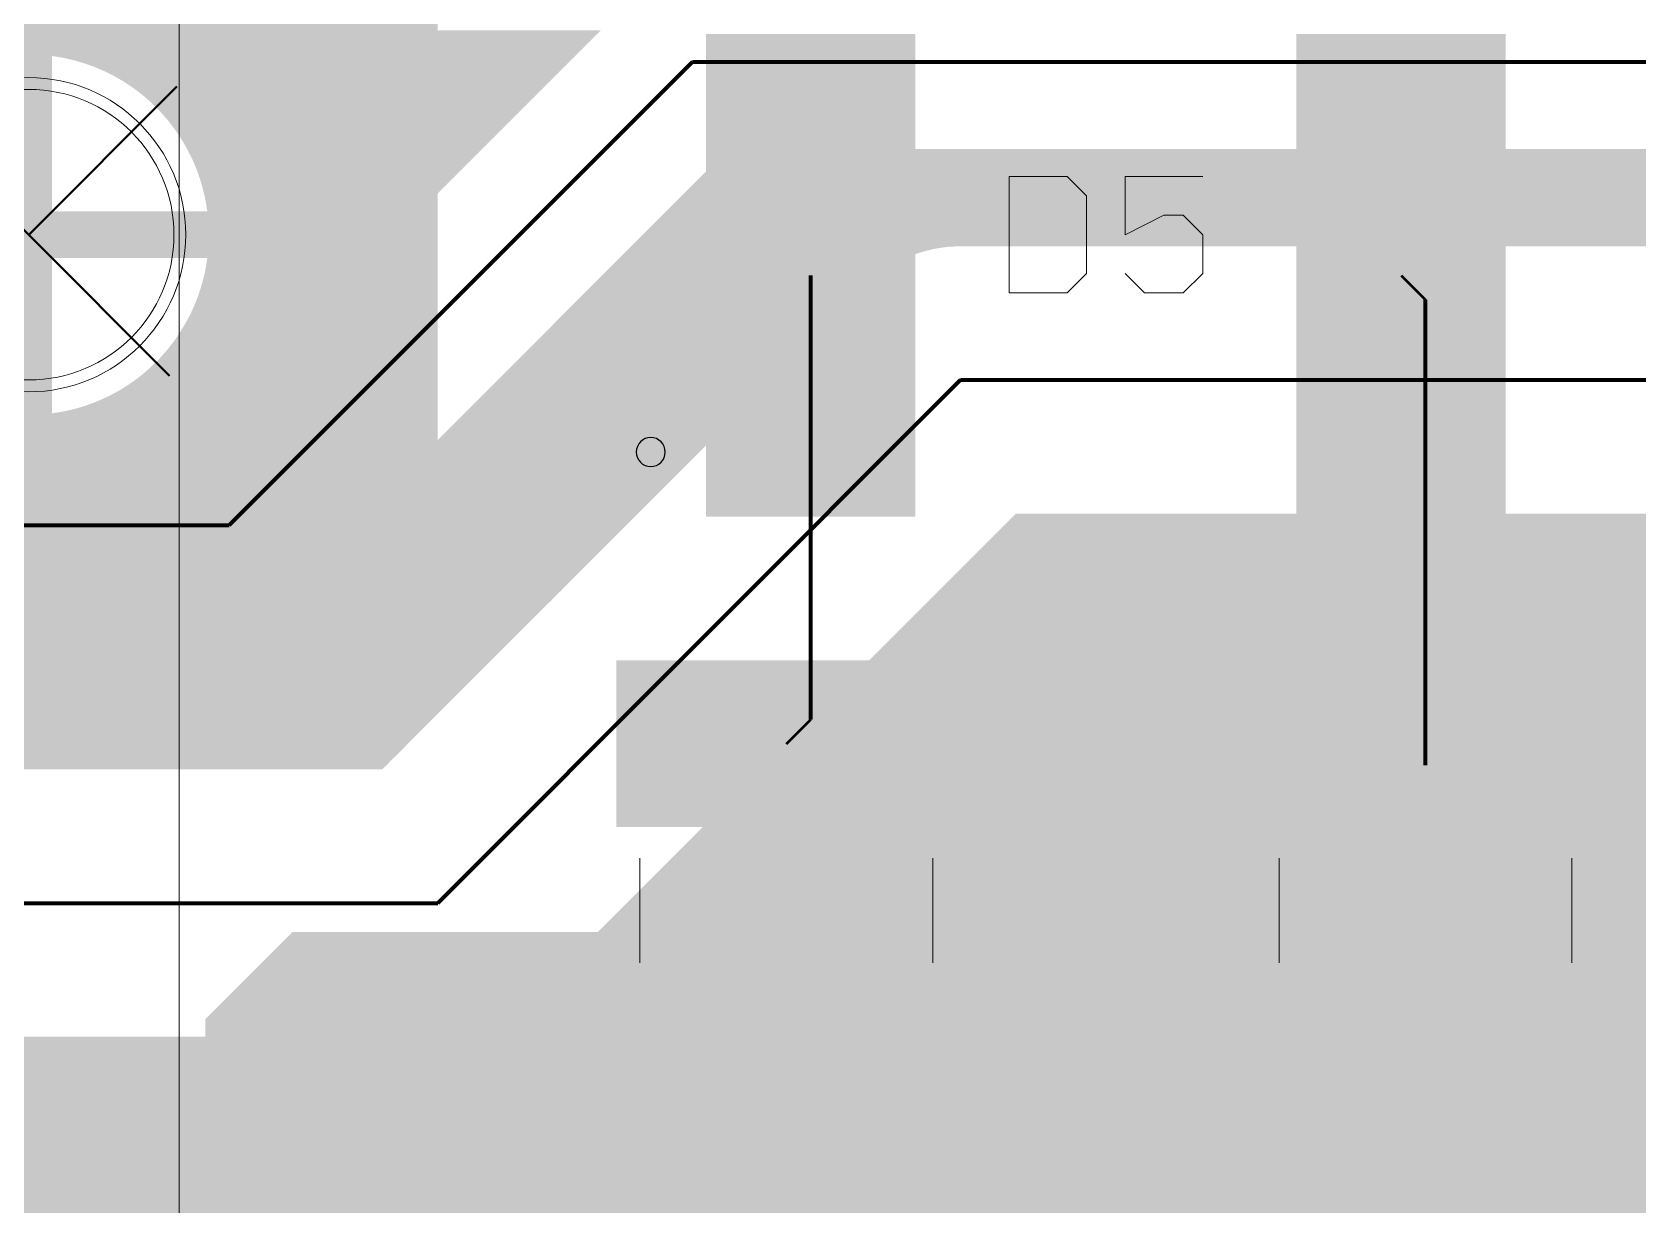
# Model space of a CAD drawing. Header units: millimetres. Extents: x 0 to 594, y 0 to 420.
# Drawn here: x 357.87 to 371.69, y 254.42 to 264.51 of the extents above; entities that cross this region are included whole.
import ezdxf

# ---------------------------------------------------------------- set-up
doc = ezdxf.new("R2010")
doc.units = ezdxf.units.MM
for name, pattern in [('K5LT32768', [0]), ('K5LT32771', [0]), ('K5LT32773', [0]), ('K5LT32775', [0]), ('K5LT32778', [0]), ('K5LT32779', [0]), ('K5LT32787', [0]), ('K5LT32788', [0]), ('K5LT32792', [0]), ('K5LT32795', [0]), ('K5LT32797', [0])]:
    doc.linetypes.add(name, pattern=pattern)

# ---------------------------------------------------------------- blocks, each defined once
blk = doc.blocks.new('U294')
at = {"color": 7, "linetype": 'K5LT32768', "lineweight": 18}
blk.add_circle((357.842, 262.765), 1.25, dxfattribs=at)
blk = doc.blocks.new('U419')
at = {"color": 1, "linetype": 'K5LT32771', "lineweight": 18, "true_color": 0xff0000}
blk.add_circle((357.842, 262.765), 1.352, dxfattribs=at)
blk = doc.blocks.new('U860')
at = {"true_color": 0x00ff00}
blk.add_hatch(color=3, dxfattribs=at).paths.add_polyline_path([(365.372, 264.39), (365.372, 260.44), (363.772, 260.44), (363.772, 264.39)])
blk = doc.blocks.new('U861')
at = {"true_color": 0x00ff00}
blk.add_hatch(color=3, dxfattribs=at).paths.add_polyline_path([(370.452, 264.39), (370.452, 260.44), (368.852, 260.44), (368.852, 264.39)])
blk = doc.blocks.new('U897')
at = {"true_color": 0x00ff00}
blk.add_hatch(color=3, dxfattribs=at).paths.add_polyline_path([(365.722, 259), (365.722, 257.77), (363.002, 257.77), (363.002, 259)])
blk = doc.blocks.new('U898')
at = {"true_color": 0x00ff00}
blk.add_hatch(color=3, dxfattribs=at).paths.add_polyline_path([(365.722, 256.13), (365.722, 254.9), (363.002, 254.9), (363.002, 256.13)])
blk = doc.blocks.new('U899')
at = {"true_color": 0x00ff00}
blk.add_hatch(color=3, dxfattribs=at).paths.add_polyline_path([(371.222, 259), (371.222, 257.77), (368.502, 257.77), (368.502, 259)])
blk = doc.blocks.new('U900')
at = {"true_color": 0x00ff00}
blk.add_hatch(color=3, dxfattribs=at).paths.add_polyline_path([(371.222, 256.13), (371.222, 254.9), (368.502, 254.9), (368.502, 256.13)])
blk = doc.blocks.new('U997')
at = {"color": 3, "linetype": 'K5LT32773', "lineweight": 18, "true_color": 0x00ff00}
blk.add_circle((357.842, 262.765), 1.25, dxfattribs=at)
blk = doc.blocks.new('U1258')
at = {"true_color": 0xff0000}
blk.add_hatch(color=1, dxfattribs=at).paths.add_polyline_path([(365.473, 264.492), (365.473, 260.338), (363.67, 260.338), (363.67, 264.492)])
blk = doc.blocks.new('U1259')
at = {"true_color": 0xff0000}
blk.add_hatch(color=1, dxfattribs=at).paths.add_polyline_path([(370.553, 264.492), (370.553, 260.338), (368.75, 260.338), (368.75, 264.492)])
blk = doc.blocks.new('U1295')
at = {"true_color": 0xff0000}
blk.add_hatch(color=1, dxfattribs=at).paths.add_polyline_path([(365.823, 259.102), (365.823, 257.668), (362.9, 257.668), (362.9, 259.102)])
blk = doc.blocks.new('U1296')
at = {"true_color": 0xff0000}
blk.add_hatch(color=1, dxfattribs=at).paths.add_polyline_path([(365.823, 256.232), (365.823, 254.798), (362.9, 254.798), (362.9, 256.232)])
blk = doc.blocks.new('U1297')
at = {"true_color": 0xff0000}
blk.add_hatch(color=1, dxfattribs=at).paths.add_polyline_path([(371.323, 259.102), (371.323, 257.668), (368.4, 257.668), (368.4, 259.102)])
blk = doc.blocks.new('U1298')
at = {"true_color": 0xff0000}
blk.add_hatch(color=1, dxfattribs=at).paths.add_polyline_path([(371.323, 256.232), (371.323, 254.798), (368.4, 254.798), (368.4, 256.232)])
blk = doc.blocks.new('U1392')
at = {"color": 1, "linetype": 'K5LT32771', "lineweight": 18, "true_color": 0xff0000}
blk.add_circle((357.842, 262.765), 1.352, dxfattribs=at)

msp = doc.modelspace()

# ---------------------------------------------------------------- hatches: boundary and pattern name
at = {"true_color": 0x00ff00}
for points in [[(356.038, 264.302), (356.038, 264.765), (361.362, 264.765), (361.362, 264.302)], [(357.642, 262.965), (357.642, 264.302), (358.042, 264.302), (358.042, 262.965)], [(357.642, 264.302), (357.642, 264.302), (361.362, 264.302), (361.362, 264.302)], [(358.067, 264.299), (358.042, 264.302), (361.362, 264.302), (361.362, 264.299)], [(358.101, 264.293), (358.067, 264.299), (361.362, 264.299), (361.362, 264.293)], [(358.136, 264.287), (358.101, 264.293), (361.362, 264.293), (361.362, 264.287)], [(358.17, 264.28), (358.136, 264.287), (361.362, 264.287), (361.362, 264.28)], [(358.204, 264.272), (358.17, 264.28), (361.362, 264.28), (361.362, 264.272)], [(358.237, 264.264), (358.204, 264.272), (361.362, 264.272), (361.362, 264.264)], [(358.271, 264.254), (358.237, 264.264), (361.362, 264.264), (361.362, 264.254)], [(358.304, 264.244), (358.271, 264.254), (361.362, 264.254), (361.362, 264.244)], [(358.337, 264.234), (358.304, 264.244), (361.362, 264.244), (361.362, 264.234)], [(358.37, 264.222), (358.337, 264.234), (361.362, 264.234), (361.362, 264.222)], [(358.403, 264.21), (358.37, 264.222), (361.362, 264.222), (361.362, 264.21)], [(358.435, 264.197), (358.403, 264.21), (361.362, 264.21), (361.362, 264.197)], [(358.467, 264.183), (358.435, 264.197), (361.362, 264.197), (361.362, 264.183)], [(358.498, 264.169), (358.467, 264.183), (361.362, 264.183), (361.362, 264.169)], [(358.53, 264.154), (358.498, 264.169), (361.362, 264.169), (361.362, 264.154)], [(358.561, 264.138), (358.53, 264.154), (361.362, 264.154), (361.362, 264.138)], [(358.591, 264.122), (358.561, 264.138), (361.362, 264.138), (361.362, 264.122)], [(358.622, 264.104), (358.591, 264.122), (361.362, 264.122), (361.362, 264.104)], [(358.652, 264.087), (358.622, 264.104), (361.362, 264.104), (361.362, 264.087)], [(358.681, 264.068), (358.652, 264.087), (361.362, 264.087), (361.362, 264.068)], [(358.71, 264.049), (358.681, 264.068), (361.362, 264.068), (361.362, 264.049)], [(358.739, 264.029), (358.71, 264.049), (361.362, 264.049), (361.362, 264.029)], [(358.767, 264.009), (358.739, 264.029), (361.362, 264.029), (361.362, 264.009)], [(358.794, 263.988), (358.767, 264.009), (361.362, 264.009), (361.362, 263.988)], [(358.822, 263.966), (358.794, 263.988), (361.362, 263.988), (361.362, 263.966)], [(358.848, 263.944), (358.822, 263.966), (361.362, 263.966), (361.362, 263.944)], [(358.875, 263.921), (358.848, 263.944), (361.362, 263.944), (361.362, 263.921)], [(358.9, 263.897), (358.875, 263.921), (361.362, 263.921), (361.362, 263.897)], [(358.925, 263.873), (358.9, 263.897), (361.362, 263.897), (361.362, 263.873)], [(358.95, 263.849), (358.925, 263.873), (361.362, 263.873), (361.362, 263.849)], [(358.974, 263.824), (358.95, 263.849), (361.362, 263.849), (361.362, 263.824)], [(358.997, 263.798), (358.974, 263.824), (361.362, 263.824), (361.362, 263.798)], [(359.02, 263.772), (358.997, 263.798), (361.362, 263.798), (361.362, 263.772)], [(359.043, 263.745), (359.02, 263.772), (361.362, 263.772), (361.362, 263.745)], [(359.064, 263.718), (359.043, 263.745), (361.362, 263.745), (361.362, 263.718)], [(359.085, 263.69), (359.064, 263.718), (361.362, 263.718), (361.362, 263.69)], [(359.106, 263.662), (359.085, 263.69), (361.362, 263.69), (361.362, 263.662)], [(359.126, 263.633), (359.106, 263.662), (361.362, 263.662), (361.362, 263.633)], [(359.145, 263.604), (359.126, 263.633), (361.362, 263.633), (361.362, 263.604)], [(359.163, 263.575), (359.145, 263.604), (361.362, 263.604), (361.362, 263.575)], [(359.181, 263.545), (359.163, 263.575), (361.362, 263.575), (361.362, 263.545)], [(359.198, 263.515), (359.181, 263.545), (361.362, 263.545), (361.362, 263.515)], [(359.215, 263.484), (359.198, 263.515), (361.362, 263.515), (361.362, 263.484)], [(359.231, 263.453), (359.215, 263.484), (361.362, 263.484), (361.362, 263.453)], [(359.246, 263.422), (359.231, 263.453), (361.362, 263.453), (361.362, 263.422)], [(359.26, 263.39), (359.246, 263.422), (361.362, 263.422), (361.362, 263.39)], [(359.274, 263.358), (359.26, 263.39), (361.362, 263.39), (361.362, 263.358)], [(359.287, 263.326), (359.274, 263.358), (361.362, 263.358), (361.362, 263.326)], [(359.299, 263.293), (359.287, 263.326), (361.362, 263.326), (361.362, 263.293)], [(359.31, 263.26), (359.299, 263.293), (361.362, 263.293), (361.362, 263.26)], [(359.321, 263.227), (359.31, 263.26), (361.362, 263.26), (361.362, 263.227)], [(359.331, 263.194), (359.321, 263.227), (361.362, 263.227), (361.362, 263.194)], [(359.34, 263.161), (359.331, 263.194), (361.362, 263.194), (361.362, 263.161)], [(359.349, 263.127), (359.34, 263.161), (361.362, 263.161), (361.362, 263.127)], [(359.357, 263.093), (359.349, 263.127), (361.362, 263.127), (361.362, 263.093)], [(359.364, 263.059), (359.357, 263.093), (361.362, 263.093), (361.362, 263.059)], [(359.37, 263.025), (359.364, 263.059), (361.362, 263.059), (361.362, 263.025)], [(359.375, 262.99), (359.37, 263.025), (361.362, 263.025), (361.362, 262.99)], [(359.379, 262.965), (359.375, 262.99), (361.362, 262.99), (361.362, 262.965)], [(356.038, 262.565), (356.038, 262.965), (361.362, 262.965), (361.362, 262.565)], [(357.642, 262.965), (357.642, 262.965), (358.042, 262.965), (359.379, 262.965)], [(356.038, 262.565), (356.038, 262.565), (358.042, 262.565), (358.042, 262.565)], [(357.642, 261.228), (357.642, 262.565), (358.042, 262.565), (358.042, 261.228)], [(359.375, 262.54), (359.379, 262.565), (361.362, 262.565), (361.362, 262.54)], [(359.349, 262.403), (359.357, 262.437), (361.362, 262.437), (361.362, 262.403)], [(359.357, 262.437), (359.364, 262.471), (361.362, 262.471), (361.362, 262.437)], [(359.364, 262.471), (359.37, 262.505), (361.362, 262.505), (361.362, 262.471)], [(359.37, 262.505), (359.375, 262.54), (361.362, 262.54), (361.362, 262.505)], [(359.31, 262.269), (359.321, 262.303), (361.362, 262.303), (361.362, 262.269)], [(359.321, 262.303), (359.331, 262.336), (361.362, 262.336), (361.362, 262.303)], [(359.331, 262.336), (359.34, 262.369), (361.362, 262.369), (361.362, 262.336)], [(359.34, 262.369), (359.349, 262.403), (361.362, 262.403), (361.362, 262.369)], [(359.246, 262.108), (359.26, 262.14), (361.362, 262.14), (361.362, 262.108)], [(359.26, 262.14), (359.274, 262.172), (361.362, 262.172), (361.362, 262.14)], [(359.274, 262.172), (359.287, 262.204), (361.362, 262.204), (361.362, 262.172)], [(359.287, 262.204), (359.299, 262.237), (361.362, 262.237), (361.362, 262.204)], [(359.299, 262.237), (359.31, 262.269), (361.362, 262.269), (361.362, 262.237)], [(359.181, 261.985), (359.198, 262.015), (361.362, 262.015), (361.362, 261.985)], [(359.198, 262.015), (359.215, 262.046), (361.362, 262.046), (361.362, 262.015)], [(359.215, 262.046), (359.231, 262.077), (361.362, 262.077), (361.362, 262.046)], [(359.231, 262.077), (359.246, 262.108), (361.362, 262.108), (361.362, 262.077)], [(359.085, 261.84), (359.106, 261.868), (361.362, 261.868), (361.362, 261.84)], [(359.106, 261.868), (359.126, 261.897), (361.362, 261.897), (361.362, 261.868)], [(359.126, 261.897), (359.145, 261.926), (361.362, 261.926), (361.362, 261.897)], [(359.145, 261.926), (359.163, 261.955), (361.362, 261.955), (361.362, 261.926)], [(359.163, 261.955), (359.181, 261.985), (361.362, 261.985), (361.362, 261.955)], [(358.974, 261.706), (358.997, 261.732), (361.362, 261.732), (361.362, 261.706)], [(358.997, 261.732), (359.02, 261.758), (361.362, 261.758), (361.362, 261.732)], [(359.02, 261.758), (359.043, 261.785), (361.362, 261.785), (361.362, 261.758)], [(359.043, 261.785), (359.064, 261.812), (361.362, 261.812), (361.362, 261.785)], [(359.064, 261.812), (359.085, 261.84), (361.362, 261.84), (361.362, 261.812)], [(358.822, 261.564), (358.848, 261.586), (361.362, 261.586), (361.362, 261.564)], [(358.848, 261.586), (358.875, 261.609), (361.362, 261.609), (361.362, 261.586)], [(358.875, 261.609), (358.9, 261.633), (361.362, 261.633), (361.362, 261.609)], [(358.9, 261.633), (358.925, 261.657), (361.362, 261.657), (361.362, 261.633)], [(358.925, 261.657), (358.95, 261.681), (361.362, 261.681), (361.362, 261.657)], [(358.95, 261.681), (358.974, 261.706), (361.362, 261.706), (361.362, 261.681)], [(358.652, 261.443), (358.681, 261.462), (361.362, 261.462), (361.362, 261.443)], [(358.681, 261.462), (358.71, 261.481), (361.362, 261.481), (361.362, 261.462)], [(358.71, 261.481), (358.739, 261.501), (361.362, 261.501), (361.362, 261.481)], [(358.739, 261.501), (358.767, 261.521), (361.362, 261.521), (361.362, 261.501)], [(358.767, 261.521), (358.794, 261.542), (361.362, 261.542), (361.362, 261.521)], [(358.794, 261.542), (358.822, 261.564), (361.362, 261.564), (361.362, 261.542)], [(358.37, 261.308), (358.403, 261.32), (361.362, 261.32), (361.362, 261.308)], [(358.403, 261.32), (358.435, 261.333), (361.362, 261.333), (361.362, 261.32)], [(358.435, 261.333), (358.467, 261.347), (361.362, 261.347), (361.362, 261.333)], [(358.467, 261.347), (358.498, 261.361), (361.362, 261.361), (361.362, 261.347)], [(358.498, 261.361), (358.53, 261.376), (361.362, 261.376), (361.362, 261.361)], [(358.53, 261.376), (358.561, 261.392), (361.362, 261.392), (361.362, 261.376)], [(358.561, 261.392), (358.591, 261.408), (361.362, 261.408), (361.362, 261.392)], [(358.591, 261.408), (358.622, 261.425), (361.362, 261.425), (361.362, 261.408)], [(358.622, 261.425), (358.652, 261.443), (361.362, 261.443), (361.362, 261.425)], [(356.038, 259.265), (356.038, 261.228), (361.362, 261.228), (361.362, 259.265)], [(357.642, 261.228), (357.642, 261.228), (361.362, 261.228), (361.362, 261.228)], [(358.042, 261.228), (358.067, 261.231), (361.362, 261.231), (361.362, 261.228)], [(358.067, 261.231), (358.101, 261.237), (361.362, 261.237), (361.362, 261.231)], [(358.101, 261.237), (358.136, 261.243), (361.362, 261.243), (361.362, 261.237)], [(358.136, 261.243), (358.17, 261.25), (361.362, 261.25), (361.362, 261.243)], [(358.17, 261.25), (358.204, 261.258), (361.362, 261.258), (361.362, 261.25)], [(358.204, 261.258), (358.237, 261.266), (361.362, 261.266), (361.362, 261.258)], [(358.237, 261.266), (358.271, 261.275), (361.362, 261.275), (361.362, 261.266)], [(358.271, 261.275), (358.304, 261.285), (361.362, 261.285), (361.362, 261.275)], [(358.304, 261.285), (358.337, 261.296), (361.362, 261.296), (361.362, 261.285)], [(358.337, 261.296), (358.37, 261.308), (361.362, 261.308), (361.362, 261.296)], [(359.777, 256.43), (360.112, 256.765), (380.862, 256.765), (380.862, 256.43)], [(359.362, 256.015), (359.777, 256.43), (362.702, 256.43), (362.702, 256.015)], [(364.162, 255.715), (364.162, 256.43), (364.562, 256.43), (364.562, 255.715)], [(366.022, 255.715), (366.022, 256.43), (368.202, 256.43), (368.202, 255.715)], [(369.662, 255.715), (369.662, 256.43), (370.062, 256.43), (370.062, 255.715)], [(371.522, 256.43), (370.062, 256.43), (380.862, 256.43), (380.862, 256.43)], [(371.522, 255.715), (371.522, 256.43), (380.862, 256.43), (380.862, 255.715)], [(359.362, 255.715), (359.362, 256.015), (362.702, 256.015), (362.702, 255.715)], [(359.362, 255.315), (359.362, 255.715), (380.862, 255.715), (380.862, 255.315)], [(359.362, 255.715), (359.362, 255.715), (362.702, 255.715), (364.162, 255.715)], [(364.162, 255.715), (364.162, 255.715), (364.562, 255.715), (366.022, 255.715)], [(366.022, 255.715), (366.022, 255.715), (368.202, 255.715), (369.662, 255.715)], [(369.662, 255.715), (369.662, 255.715), (370.062, 255.715), (371.522, 255.715)], [(359.362, 254.6), (359.362, 255.315), (362.702, 255.315), (362.702, 254.6)], [(364.162, 254.6), (364.162, 255.315), (364.562, 255.315), (364.562, 254.6)], [(366.022, 254.6), (366.022, 255.315), (368.202, 255.315), (368.202, 254.6)], [(369.662, 254.6), (369.662, 255.315), (370.062, 255.315), (370.062, 254.6)], [(371.522, 255.315), (370.062, 255.315), (380.862, 255.315), (380.862, 255.315)], [(371.522, 254.6), (371.522, 255.315), (380.862, 255.315), (380.862, 254.6)], [(359.362, 249.015), (359.362, 254.6), (380.862, 254.6), (380.862, 249.015)], [(359.362, 254.6), (359.362, 254.6), (362.702, 254.6), (364.162, 254.6)], [(364.162, 254.6), (364.162, 254.6), (364.562, 254.6), (366.022, 254.6)], [(366.022, 254.6), (366.022, 254.6), (368.202, 254.6), (369.662, 254.6)], [(369.662, 254.6), (369.662, 254.6), (370.062, 254.6), (371.522, 254.6)]]:
    msp.add_hatch(color=3, dxfattribs=at).paths.add_polyline_path(points)
for points in [[(346.001, 264.488), (346.02, 264.524), (362.766, 264.524), (362.729, 264.488)], [(345.959, 264.415), (345.96, 264.416), (362.658, 264.416), (362.656, 264.415)], [(345.96, 264.416), (345.981, 264.452), (362.693, 264.452), (362.658, 264.416)], [(345.981, 264.452), (346.001, 264.488), (362.729, 264.488), (362.693, 264.452)], [(357.878, 264.415), (357.842, 264.415), (362.656, 264.415), (362.656, 264.415)], [(357.914, 264.413), (357.878, 264.415), (362.656, 264.415), (362.655, 264.413)], [(357.95, 264.412), (357.914, 264.413), (362.655, 264.413), (362.653, 264.412)], [(357.985, 264.409), (357.95, 264.412), (362.653, 264.412), (362.65, 264.409)], [(358.021, 264.405), (357.985, 264.409), (362.65, 264.409), (362.647, 264.405)], [(358.057, 264.401), (358.021, 264.405), (362.647, 264.405), (362.642, 264.401)], [(358.093, 264.396), (358.057, 264.401), (362.642, 264.401), (362.637, 264.396)], [(358.128, 264.39), (358.093, 264.396), (362.637, 264.396), (362.631, 264.39)], [(358.164, 264.383), (358.128, 264.39), (362.631, 264.39), (362.625, 264.383)], [(358.199, 264.376), (358.164, 264.383), (362.625, 264.383), (362.617, 264.376)], [(358.234, 264.368), (358.199, 264.376), (362.617, 264.376), (362.609, 264.368)], [(358.269, 264.359), (358.234, 264.368), (362.609, 264.368), (362.6, 264.359)], [(358.303, 264.349), (358.269, 264.359), (362.6, 264.359), (362.591, 264.349)], [(358.338, 264.339), (358.303, 264.349), (362.591, 264.349), (362.58, 264.339)], [(358.372, 264.327), (358.338, 264.339), (362.58, 264.339), (362.569, 264.327)], [(358.406, 264.316), (358.372, 264.327), (362.569, 264.327), (362.557, 264.316)], [(358.44, 264.303), (358.406, 264.316), (362.557, 264.316), (362.544, 264.303)], [(358.473, 264.289), (358.44, 264.303), (362.544, 264.303), (362.531, 264.289)], [(358.506, 264.275), (358.473, 264.289), (362.531, 264.289), (362.517, 264.275)], [(358.539, 264.26), (358.506, 264.275), (362.517, 264.275), (362.502, 264.26)], [(358.571, 264.245), (358.539, 264.26), (362.502, 264.26), (362.486, 264.245)], [(358.604, 264.229), (358.571, 264.245), (362.486, 264.245), (362.47, 264.229)], [(358.635, 264.212), (358.604, 264.229), (362.47, 264.229), (362.453, 264.212)], [(358.667, 264.194), (358.635, 264.212), (362.453, 264.212), (362.435, 264.194)], [(358.698, 264.176), (358.667, 264.194), (362.435, 264.194), (362.417, 264.176)], [(358.728, 264.157), (358.698, 264.176), (362.417, 264.176), (362.398, 264.157)], [(358.758, 264.137), (358.728, 264.157), (362.398, 264.157), (362.378, 264.137)], [(358.788, 264.117), (358.758, 264.137), (362.378, 264.137), (362.358, 264.117)], [(358.817, 264.096), (358.788, 264.117), (362.358, 264.117), (362.337, 264.096)], [(358.846, 264.074), (358.817, 264.096), (362.337, 264.096), (362.315, 264.074)], [(358.874, 264.052), (358.846, 264.074), (362.315, 264.074), (362.293, 264.052)], [(358.902, 264.029), (358.874, 264.052), (362.293, 264.052), (362.27, 264.029)], [(358.93, 264.006), (358.902, 264.029), (362.27, 264.029), (362.247, 264.006)], [(358.956, 263.982), (358.93, 264.006), (362.247, 264.006), (362.223, 263.982)], [(358.983, 263.957), (358.956, 263.982), (362.223, 263.982), (362.198, 263.957)], [(359.008, 263.932), (358.983, 263.957), (362.198, 263.957), (362.173, 263.932)], [(359.034, 263.906), (359.008, 263.932), (362.173, 263.932), (362.147, 263.906)], [(359.058, 263.88), (359.034, 263.906), (362.147, 263.906), (362.121, 263.88)], [(359.082, 263.853), (359.058, 263.88), (362.121, 263.88), (362.094, 263.853)], [(359.106, 263.826), (359.082, 263.853), (362.094, 263.853), (362.067, 263.826)], [(359.129, 263.798), (359.106, 263.826), (362.067, 263.826), (362.039, 263.798)], [(359.151, 263.769), (359.129, 263.798), (362.039, 263.798), (362.011, 263.769)], [(359.172, 263.741), (359.151, 263.769), (362.011, 263.769), (361.982, 263.741)], [(359.193, 263.711), (359.172, 263.741), (361.982, 263.741), (361.953, 263.711)], [(359.214, 263.682), (359.193, 263.711), (361.953, 263.711), (361.923, 263.682)], [(359.233, 263.652), (359.214, 263.682), (361.923, 263.682), (361.893, 263.652)], [(359.252, 263.621), (359.233, 263.652), (361.893, 263.652), (361.862, 263.621)], [(359.271, 263.59), (359.252, 263.621), (361.862, 263.621), (361.831, 263.59)], [(359.288, 263.559), (359.271, 263.59), (361.831, 263.59), (361.8, 263.559)], [(359.305, 263.527), (359.288, 263.559), (361.8, 263.559), (361.768, 263.527)], [(359.322, 263.495), (359.305, 263.527), (361.768, 263.527), (361.736, 263.495)], [(359.337, 263.462), (359.322, 263.495), (361.736, 263.495), (361.704, 263.462)], [(359.352, 263.43), (359.337, 263.462), (361.704, 263.462), (361.671, 263.43)], [(359.366, 263.396), (359.352, 263.43), (361.671, 263.43), (361.638, 263.396)], [(359.38, 263.363), (359.366, 263.396), (361.638, 263.396), (361.604, 263.363)], [(363.028, 262.665), (363.865, 263.502), (391.564, 263.502), (392.401, 262.665)], [(359.392, 263.329), (359.38, 263.363), (361.604, 263.363), (361.571, 263.329)], [(359.404, 263.295), (359.392, 263.329), (361.571, 263.329), (361.537, 263.295)], [(359.415, 263.261), (359.404, 263.295), (361.537, 263.295), (361.503, 263.261)], [(359.426, 263.227), (359.415, 263.261), (361.503, 263.261), (361.468, 263.227)], [(359.436, 263.192), (359.426, 263.227), (361.468, 263.227), (361.433, 263.192)], [(359.444, 263.157), (359.436, 263.192), (361.433, 263.192), (361.399, 263.157)], [(359.453, 263.122), (359.444, 263.157), (361.399, 263.157), (361.364, 263.122)], [(359.46, 263.087), (359.453, 263.122), (361.364, 263.122), (361.328, 263.087)], [(359.467, 263.051), (359.46, 263.087), (361.328, 263.087), (361.293, 263.051)], [(359.473, 263.016), (359.467, 263.051), (361.293, 263.051), (361.257, 263.016)], [(359.478, 262.98), (359.473, 263.016), (361.257, 263.016), (361.222, 262.98)], [(359.482, 262.945), (359.478, 262.98), (361.222, 262.98), (361.186, 262.945)], [(359.485, 262.909), (359.482, 262.945), (361.186, 262.945), (361.15, 262.909)], [(359.488, 262.873), (359.485, 262.909), (361.15, 262.909), (361.114, 262.873)], [(359.49, 262.837), (359.488, 262.873), (361.114, 262.873), (361.078, 262.837)], [(359.491, 262.801), (359.49, 262.837), (361.078, 262.837), (361.042, 262.801)], [(359.488, 262.657), (359.49, 262.693), (360.934, 262.693), (360.898, 262.657)], [(359.49, 262.693), (359.491, 262.729), (360.97, 262.729), (360.934, 262.693)], [(359.492, 262.765), (359.491, 262.801), (361.042, 262.801), (361.006, 262.765)], [(359.491, 262.729), (359.492, 262.765), (361.006, 262.765), (360.97, 262.729)], [(359.478, 262.55), (359.482, 262.585), (360.827, 262.585), (360.791, 262.55)], [(359.482, 262.585), (359.485, 262.621), (360.863, 262.621), (360.827, 262.585)], [(359.485, 262.621), (359.488, 262.657), (360.898, 262.657), (360.863, 262.621)], [(362.916, 262.553), (362.929, 262.566), (365.394, 262.566), (365.367, 262.553)], [(362.929, 262.566), (362.941, 262.578), (365.422, 262.578), (365.394, 262.566)], [(362.941, 262.578), (362.952, 262.589), (365.449, 262.589), (365.422, 262.578)], [(362.952, 262.589), (362.962, 262.599), (365.478, 262.599), (365.449, 262.589)], [(362.962, 262.599), (362.972, 262.609), (365.506, 262.609), (365.478, 262.599)], [(362.972, 262.609), (362.981, 262.618), (365.535, 262.618), (365.506, 262.609)], [(362.981, 262.618), (362.989, 262.626), (365.564, 262.626), (365.535, 262.618)], [(362.989, 262.626), (362.996, 262.633), (365.593, 262.633), (365.564, 262.626)], [(362.996, 262.633), (363.003, 262.64), (365.623, 262.64), (365.593, 262.633)], [(363.003, 262.64), (363.009, 262.646), (365.652, 262.646), (365.623, 262.64)], [(363.009, 262.646), (363.014, 262.651), (365.682, 262.651), (365.652, 262.646)], [(363.014, 262.651), (363.018, 262.655), (365.712, 262.655), (365.682, 262.651)], [(363.018, 262.655), (363.022, 262.659), (365.741, 262.659), (365.712, 262.655)], [(363.022, 262.659), (363.025, 262.662), (365.771, 262.662), (365.741, 262.659)], [(363.025, 262.662), (363.026, 262.663), (365.801, 262.663), (365.771, 262.662)], [(363.026, 262.663), (363.028, 262.665), (365.832, 262.665), (365.801, 262.663)], [(363.028, 262.665), (363.028, 262.665), (365.862, 262.665), (365.832, 262.665)], [(359.453, 262.408), (359.46, 262.443), (360.684, 262.443), (360.649, 262.408)], [(359.46, 262.443), (359.467, 262.478), (360.72, 262.478), (360.684, 262.443)], [(359.467, 262.478), (359.473, 262.514), (360.755, 262.514), (360.72, 262.478)], [(359.473, 262.514), (359.478, 262.55), (360.791, 262.55), (360.755, 262.514)], [(362.772, 262.409), (362.79, 262.427), (365.162, 262.427), (365.138, 262.409)], [(362.79, 262.427), (362.808, 262.445), (365.186, 262.445), (365.162, 262.427)], [(362.808, 262.445), (362.826, 262.463), (365.21, 262.463), (365.186, 262.445)], [(362.826, 262.463), (362.843, 262.48), (365.235, 262.48), (365.21, 262.463)], [(362.843, 262.48), (362.859, 262.496), (365.261, 262.496), (365.235, 262.48)], [(362.859, 262.496), (362.874, 262.511), (365.287, 262.511), (365.261, 262.496)], [(362.874, 262.511), (362.889, 262.526), (365.313, 262.526), (365.287, 262.511)], [(362.889, 262.526), (362.903, 262.54), (365.34, 262.54), (365.313, 262.526)], [(362.903, 262.54), (362.916, 262.553), (365.367, 262.553), (365.34, 262.54)], [(359.415, 262.269), (359.426, 262.303), (360.545, 262.303), (360.51, 262.269)], [(359.426, 262.303), (359.436, 262.338), (360.579, 262.338), (360.545, 262.303)], [(359.436, 262.338), (359.444, 262.373), (360.614, 262.373), (360.579, 262.338)], [(359.444, 262.373), (359.453, 262.408), (360.649, 262.408), (360.614, 262.373)], [(360.098, 259.735), (362.691, 262.328), (365.048, 262.328), (362.455, 259.735)], [(362.691, 262.328), (362.712, 262.349), (365.07, 262.349), (365.048, 262.328)], [(362.712, 262.349), (362.733, 262.37), (365.092, 262.37), (365.07, 262.349)], [(362.733, 262.37), (362.752, 262.389), (365.115, 262.389), (365.092, 262.37)], [(362.752, 262.389), (362.772, 262.409), (365.138, 262.409), (365.115, 262.389)], [(359.366, 262.133), (359.38, 262.167), (360.408, 262.167), (360.375, 262.133)], [(359.38, 262.167), (359.392, 262.201), (360.442, 262.201), (360.408, 262.167)], [(359.392, 262.201), (359.404, 262.235), (360.476, 262.235), (360.442, 262.201)], [(359.404, 262.235), (359.415, 262.269), (360.51, 262.269), (360.476, 262.235)], [(359.288, 261.971), (359.305, 262.003), (360.244, 262.003), (360.213, 261.971)], [(359.305, 262.003), (359.322, 262.035), (360.277, 262.035), (360.244, 262.003)], [(359.322, 262.035), (359.337, 262.068), (360.309, 262.068), (360.277, 262.035)], [(359.337, 262.068), (359.352, 262.1), (360.342, 262.1), (360.309, 262.068)], [(359.352, 262.1), (359.366, 262.133), (360.375, 262.133), (360.342, 262.1)], [(359.214, 261.848), (359.233, 261.878), (360.12, 261.878), (360.09, 261.848)], [(359.233, 261.878), (359.252, 261.909), (360.15, 261.909), (360.12, 261.878)], [(359.252, 261.909), (359.271, 261.94), (360.181, 261.94), (360.15, 261.909)], [(359.271, 261.94), (359.288, 261.971), (360.213, 261.971), (360.181, 261.94)], [(359.106, 261.704), (359.129, 261.732), (359.974, 261.732), (359.946, 261.704)], [(359.129, 261.732), (359.151, 261.76), (360.002, 261.76), (359.974, 261.732)], [(359.151, 261.76), (359.172, 261.789), (360.031, 261.789), (360.002, 261.76)], [(359.172, 261.789), (359.193, 261.818), (360.06, 261.818), (360.031, 261.789)], [(359.193, 261.818), (359.214, 261.848), (360.09, 261.848), (360.06, 261.818)], [(358.983, 261.573), (359.008, 261.598), (359.84, 261.598), (359.814, 261.573)], [(359.008, 261.598), (359.034, 261.624), (359.865, 261.624), (359.84, 261.598)], [(359.034, 261.624), (359.058, 261.65), (359.892, 261.65), (359.865, 261.624)], [(359.058, 261.65), (359.082, 261.677), (359.918, 261.677), (359.892, 261.65)], [(359.082, 261.677), (359.106, 261.704), (359.946, 261.704), (359.918, 261.677)], [(358.817, 261.434), (358.846, 261.456), (359.697, 261.456), (359.676, 261.434)], [(358.846, 261.456), (358.874, 261.478), (359.719, 261.478), (359.697, 261.456)], [(358.874, 261.478), (358.902, 261.501), (359.742, 261.501), (359.719, 261.478)], [(358.902, 261.501), (358.93, 261.524), (359.766, 261.524), (359.742, 261.501)], [(358.93, 261.524), (358.956, 261.548), (359.79, 261.548), (359.766, 261.524)], [(358.956, 261.548), (358.983, 261.573), (359.814, 261.573), (359.79, 261.548)], [(358.604, 261.301), (358.635, 261.318), (359.56, 261.318), (359.543, 261.301)], [(358.635, 261.318), (358.667, 261.336), (359.577, 261.336), (359.56, 261.318)], [(358.667, 261.336), (358.698, 261.354), (359.596, 261.354), (359.577, 261.336)], [(358.698, 261.354), (358.728, 261.373), (359.615, 261.373), (359.596, 261.354)], [(358.728, 261.373), (358.758, 261.393), (359.634, 261.393), (359.615, 261.373)], [(358.758, 261.393), (358.788, 261.413), (359.655, 261.413), (359.634, 261.393)], [(358.788, 261.413), (358.817, 261.434), (359.676, 261.434), (359.655, 261.413)], [(358.406, 261.214), (358.44, 261.227), (359.468, 261.227), (359.456, 261.214)], [(358.442, 261.015), (358.406, 261.214), (359.456, 261.214), (359.256, 261.015)], [(358.44, 261.227), (358.473, 261.24), (359.482, 261.24), (359.468, 261.227)], [(358.473, 261.24), (358.506, 261.255), (359.496, 261.255), (359.482, 261.24)], [(358.506, 261.255), (358.539, 261.269), (359.511, 261.269), (359.496, 261.255)], [(358.539, 261.269), (358.571, 261.285), (359.526, 261.285), (359.511, 261.269)], [(358.571, 261.285), (358.604, 261.301), (359.543, 261.301), (359.526, 261.285)], [(358.442, 261.015), (358.442, 261.015), (359.256, 261.015)], [(363.578, 257.605), (366.338, 260.365), (389.385, 260.365), (392.145, 257.605)], [(359.989, 259.645), (360.008, 259.658), (362.378, 259.658), (362.365, 259.645)], [(360.008, 259.658), (360.027, 259.672), (362.392, 259.672), (362.378, 259.658)], [(360.027, 259.672), (360.045, 259.687), (362.407, 259.687), (362.392, 259.672)], [(360.045, 259.687), (360.063, 259.702), (362.423, 259.702), (362.407, 259.687)], [(360.063, 259.702), (360.081, 259.718), (362.438, 259.718), (362.423, 259.702)], [(360.081, 259.718), (360.098, 259.735), (362.455, 259.735), (362.438, 259.718)], [(306.164, 258.415), (307.264, 259.515), (362.235, 259.515), (361.135, 258.415)], [(359.567, 259.515), (359.591, 259.515), (362.235, 259.515), (362.235, 259.515)], [(359.591, 259.515), (359.614, 259.516), (362.237, 259.516), (362.235, 259.515)], [(359.614, 259.516), (359.638, 259.518), (362.238, 259.518), (362.237, 259.516)], [(359.638, 259.518), (359.661, 259.521), (362.241, 259.521), (362.238, 259.518)], [(359.661, 259.521), (359.684, 259.524), (362.244, 259.524), (362.241, 259.521)], [(359.684, 259.524), (359.708, 259.528), (362.248, 259.528), (362.244, 259.524)], [(359.708, 259.528), (359.731, 259.533), (362.253, 259.533), (362.248, 259.528)], [(359.731, 259.533), (359.754, 259.538), (362.259, 259.538), (362.253, 259.533)], [(359.754, 259.538), (359.776, 259.545), (362.265, 259.545), (362.259, 259.538)], [(359.776, 259.545), (359.799, 259.552), (362.272, 259.552), (362.265, 259.545)], [(359.799, 259.552), (359.821, 259.559), (362.279, 259.559), (362.272, 259.552)], [(359.821, 259.559), (359.843, 259.568), (362.288, 259.568), (362.279, 259.559)], [(359.843, 259.568), (359.865, 259.577), (362.297, 259.577), (362.288, 259.568)], [(359.865, 259.577), (359.887, 259.586), (362.306, 259.586), (362.297, 259.577)], [(359.887, 259.586), (359.908, 259.597), (362.317, 259.597), (362.306, 259.586)], [(359.908, 259.597), (359.928, 259.608), (362.328, 259.608), (362.317, 259.597)], [(359.928, 259.608), (359.949, 259.619), (362.34, 259.619), (362.328, 259.608)], [(359.949, 259.619), (359.969, 259.632), (362.352, 259.632), (362.34, 259.619)], [(359.969, 259.632), (359.989, 259.645), (362.365, 259.645), (362.352, 259.632)], [(312.144, 258.415), (312.112, 258.415), (361.135, 258.415), (361.135, 258.415)], [(312.176, 258.414), (312.144, 258.415), (361.135, 258.415), (361.134, 258.414)], [(312.209, 258.412), (312.176, 258.414), (361.134, 258.414), (361.132, 258.412)], [(312.241, 258.409), (312.209, 258.412), (361.132, 258.412), (361.129, 258.409)], [(312.273, 258.406), (312.241, 258.409), (361.129, 258.409), (361.126, 258.406)], [(312.305, 258.402), (312.273, 258.406), (361.126, 258.406), (361.122, 258.402)], [(312.337, 258.397), (312.305, 258.402), (361.122, 258.402), (361.117, 258.397)], [(312.369, 258.391), (312.337, 258.397), (361.117, 258.397), (361.111, 258.391)], [(312.401, 258.385), (312.369, 258.391), (361.111, 258.391), (361.105, 258.385)], [(312.432, 258.378), (312.401, 258.385), (361.105, 258.385), (361.098, 258.378)], [(312.464, 258.37), (312.432, 258.378), (361.098, 258.378), (361.09, 258.37)], [(312.495, 258.362), (312.464, 258.37), (361.09, 258.37), (361.082, 258.362)], [(312.526, 258.352), (312.495, 258.362), (361.082, 258.362), (361.073, 258.352)], [(312.557, 258.342), (312.526, 258.352), (361.073, 258.352), (361.063, 258.342)], [(312.587, 258.332), (312.557, 258.342), (361.063, 258.342), (361.052, 258.332)], [(312.617, 258.32), (312.587, 258.332), (361.052, 258.332), (361.041, 258.32)], [(312.647, 258.308), (312.617, 258.32), (361.041, 258.32), (361.029, 258.308)], [(312.677, 258.296), (312.647, 258.308), (361.029, 258.308), (361.016, 258.296)], [(312.707, 258.282), (312.677, 258.296), (361.016, 258.296), (361.003, 258.282)], [(312.736, 258.268), (312.707, 258.282), (361.003, 258.282), (360.988, 258.268)], [(312.765, 258.254), (312.736, 258.268), (360.988, 258.268), (360.974, 258.254)], [(312.793, 258.238), (312.765, 258.254), (360.974, 258.254), (360.958, 258.238)], [(312.821, 258.222), (312.793, 258.238), (360.958, 258.238), (360.942, 258.222)], [(312.849, 258.205), (312.821, 258.222), (360.942, 258.222), (360.926, 258.205)], [(312.876, 258.188), (312.849, 258.205), (360.926, 258.205), (360.908, 258.188)], [(312.903, 258.17), (312.876, 258.188), (360.908, 258.188), (360.89, 258.17)], [(312.91, 258.165), (312.903, 258.17), (360.89, 258.17), (360.885, 258.165)], [(312.91, 258.165), (312.91, 258.165), (360.885, 258.165)], [(363.548, 257.575), (363.554, 257.581), (385.118, 257.581), (385.088, 257.575)], [(363.554, 257.581), (363.56, 257.587), (385.148, 257.587), (385.118, 257.581)], [(363.56, 257.587), (363.565, 257.592), (385.178, 257.592), (385.148, 257.587)], [(363.565, 257.592), (363.569, 257.596), (385.209, 257.596), (385.178, 257.592)], [(363.569, 257.596), (363.572, 257.599), (385.239, 257.599), (385.209, 257.596)], [(363.572, 257.599), (363.575, 257.602), (385.27, 257.602), (385.239, 257.599)], [(363.575, 257.602), (363.577, 257.604), (385.3, 257.604), (385.27, 257.602)], [(363.577, 257.604), (363.578, 257.605), (385.331, 257.605), (385.3, 257.604)], [(363.578, 257.605), (363.578, 257.605), (385.362, 257.605), (385.331, 257.605)], [(363.4, 257.427), (363.416, 257.443), (384.745, 257.443), (384.719, 257.427)], [(363.416, 257.443), (363.431, 257.457), (384.772, 257.457), (384.745, 257.443)], [(363.431, 257.457), (363.445, 257.472), (384.8, 257.472), (384.772, 257.457)], [(363.445, 257.472), (363.458, 257.485), (384.827, 257.485), (384.8, 257.472)], [(363.458, 257.485), (363.471, 257.498), (384.855, 257.498), (384.827, 257.485)], [(363.471, 257.498), (363.483, 257.51), (384.883, 257.51), (384.855, 257.498)], [(363.483, 257.51), (363.494, 257.521), (384.912, 257.521), (384.883, 257.51)], [(363.494, 257.521), (363.505, 257.532), (384.941, 257.532), (384.912, 257.521)], [(363.505, 257.532), (363.515, 257.542), (384.97, 257.542), (384.941, 257.532)], [(363.515, 257.542), (363.524, 257.551), (384.999, 257.551), (384.97, 257.542)], [(363.524, 257.551), (363.533, 257.56), (385.028, 257.56), (384.999, 257.551)], [(363.533, 257.56), (363.541, 257.568), (385.058, 257.568), (385.028, 257.56)], [(363.541, 257.568), (363.548, 257.575), (385.088, 257.575), (385.058, 257.568)], [(363.275, 257.302), (363.294, 257.321), (384.569, 257.321), (384.545, 257.302)], [(363.294, 257.321), (363.314, 257.34), (384.593, 257.34), (384.569, 257.321)], [(363.314, 257.34), (363.332, 257.359), (384.617, 257.359), (384.593, 257.34)], [(363.332, 257.359), (363.35, 257.377), (384.642, 257.377), (384.617, 257.359)], [(363.35, 257.377), (363.367, 257.394), (384.667, 257.394), (384.642, 257.377)], [(363.367, 257.394), (363.384, 257.411), (384.693, 257.411), (384.667, 257.394)], [(363.384, 257.411), (363.4, 257.427), (384.719, 257.427), (384.693, 257.411)], [(363.121, 257.148), (363.145, 257.171), (384.415, 257.171), (384.395, 257.148)], [(363.145, 257.171), (363.168, 257.194), (384.435, 257.194), (384.415, 257.171)], [(363.168, 257.194), (363.19, 257.217), (384.456, 257.217), (384.435, 257.194)], [(363.19, 257.217), (363.212, 257.239), (384.478, 257.239), (384.456, 257.217)], [(363.212, 257.239), (363.233, 257.26), (384.5, 257.26), (384.478, 257.239)], [(363.233, 257.26), (363.254, 257.281), (384.522, 257.281), (384.5, 257.26)], [(363.254, 257.281), (363.275, 257.302), (384.545, 257.302), (384.522, 257.281)], [(362.997, 257.024), (363.023, 257.049), (384.322, 257.049), (384.305, 257.024)], [(363.023, 257.049), (363.048, 257.075), (384.34, 257.075), (384.322, 257.049)], [(363.048, 257.075), (363.073, 257.1), (384.358, 257.1), (384.34, 257.075)], [(363.073, 257.1), (363.097, 257.124), (384.376, 257.124), (384.358, 257.1)], [(363.097, 257.124), (363.121, 257.148), (384.395, 257.148), (384.376, 257.124)], [(362.835, 256.862), (362.863, 256.889), (384.232, 256.889), (384.219, 256.862)], [(362.863, 256.889), (362.89, 256.917), (384.245, 256.917), (384.232, 256.889)], [(362.89, 256.917), (362.917, 256.944), (384.259, 256.944), (384.245, 256.917)], [(362.917, 256.944), (362.944, 256.971), (384.274, 256.971), (384.259, 256.944)], [(362.944, 256.971), (362.971, 256.998), (384.289, 256.998), (384.274, 256.971)], [(362.971, 256.998), (362.997, 257.024), (384.305, 257.024), (384.289, 256.998)], [(362.72, 256.747), (362.749, 256.776), (384.185, 256.776), (384.175, 256.747)], [(362.749, 256.776), (362.778, 256.805), (384.195, 256.805), (384.185, 256.776)], [(362.778, 256.805), (362.806, 256.833), (384.207, 256.833), (384.195, 256.805)], [(362.806, 256.833), (362.835, 256.862), (384.219, 256.862), (384.207, 256.833)], [(362.572, 256.599), (362.602, 256.629), (384.142, 256.629), (384.136, 256.599)], [(362.602, 256.629), (362.632, 256.659), (384.149, 256.659), (384.142, 256.629)], [(362.632, 256.659), (362.661, 256.688), (384.157, 256.688), (384.149, 256.659)], [(362.661, 256.688), (362.691, 256.718), (384.165, 256.718), (384.157, 256.688)], [(362.691, 256.718), (362.72, 256.747), (384.175, 256.747), (384.165, 256.718)], [(362.42, 256.447), (362.451, 256.477), (384.118, 256.477), (384.115, 256.447)], [(362.451, 256.477), (362.481, 256.508), (384.121, 256.508), (384.118, 256.477)], [(362.481, 256.508), (362.511, 256.538), (384.125, 256.538), (384.121, 256.508)], [(362.511, 256.538), (362.542, 256.569), (384.13, 256.569), (384.125, 256.538)], [(362.542, 256.569), (362.572, 256.599), (384.136, 256.599), (384.13, 256.569)], [(362.297, 256.324), (362.328, 256.355), (384.112, 256.355), (384.112, 256.324)], [(362.328, 256.355), (362.359, 256.386), (384.112, 256.386), (384.112, 256.355)], [(362.359, 256.386), (362.389, 256.416), (384.113, 256.416), (384.112, 256.386)], [(362.389, 256.416), (362.42, 256.447), (384.115, 256.447), (384.113, 256.416)], [(362.153, 256.181), (362.175, 256.202), (384.121, 256.202), (384.124, 256.181)], [(362.175, 256.202), (362.206, 256.232), (384.118, 256.232), (384.121, 256.202)], [(362.175, 256.202), (362.175, 256.202), (384.121, 256.202), (384.121, 256.202)], [(362.206, 256.232), (362.236, 256.263), (384.115, 256.263), (384.118, 256.232)], [(362.236, 256.263), (362.267, 256.294), (384.113, 256.294), (384.115, 256.263)], [(362.267, 256.294), (362.297, 256.324), (384.112, 256.324), (384.113, 256.294)], [(361.989, 256.051), (362.013, 256.067), (384.145, 256.067), (384.149, 256.051)], [(362.013, 256.067), (362.033, 256.081), (384.142, 256.081), (384.145, 256.067)], [(362.033, 256.081), (362.038, 256.084), (384.141, 256.084), (384.142, 256.081)], [(362.038, 256.084), (362.062, 256.103), (384.137, 256.103), (384.141, 256.084)], [(362.062, 256.103), (362.073, 256.111), (384.136, 256.111), (384.137, 256.103)], [(362.073, 256.111), (362.085, 256.121), (384.134, 256.121), (384.136, 256.111)], [(362.085, 256.121), (362.109, 256.14), (384.13, 256.14), (384.134, 256.121)], [(362.109, 256.141), (362.131, 256.16), (384.127, 256.16), (384.13, 256.141)], [(362.109, 256.14), (362.109, 256.141), (384.13, 256.141), (384.13, 256.14)], [(362.131, 256.16), (362.143, 256.172), (384.125, 256.172), (384.127, 256.16)], [(362.143, 256.172), (362.153, 256.181), (384.124, 256.181), (384.125, 256.172)], [(361.688, 255.912), (361.717, 255.921), (384.189, 255.921), (384.193, 255.912)], [(361.717, 255.921), (361.746, 255.931), (384.186, 255.931), (384.189, 255.921)], [(361.746, 255.931), (361.754, 255.934), (384.185, 255.934), (384.186, 255.931)], [(361.754, 255.934), (361.774, 255.941), (384.182, 255.941), (384.185, 255.934)], [(361.774, 255.941), (361.802, 255.952), (384.178, 255.952), (384.182, 255.941)], [(361.802, 255.952), (361.826, 255.963), (384.175, 255.963), (384.178, 255.952)], [(361.826, 255.963), (361.829, 255.964), (384.174, 255.964), (384.175, 255.963)], [(361.829, 255.964), (361.857, 255.977), (384.17, 255.977), (384.174, 255.964)], [(361.857, 255.977), (361.884, 255.99), (384.166, 255.99), (384.17, 255.977)], [(361.884, 255.99), (361.887, 255.992), (384.165, 255.992), (384.166, 255.99)], [(361.887, 255.992), (361.91, 256.004), (384.162, 256.004), (384.165, 255.992)], [(361.91, 256.004), (361.937, 256.019), (384.158, 256.019), (384.162, 256.004)], [(361.937, 256.019), (361.941, 256.022), (384.157, 256.022), (384.158, 256.019)], [(361.941, 256.022), (361.963, 256.034), (384.153, 256.034), (384.157, 256.022)], [(361.963, 256.034), (361.988, 256.05), (384.149, 256.05), (384.153, 256.034)], [(361.988, 256.05), (361.989, 256.051), (384.149, 256.051), (384.149, 256.05)], [(312.765, 255.776), (312.793, 255.792), (384.246, 255.792), (384.254, 255.776)], [(312.793, 255.792), (312.795, 255.793), (384.245, 255.793), (384.246, 255.792)], [(312.795, 255.793), (312.821, 255.808), (384.238, 255.808), (384.245, 255.793)], [(312.821, 255.808), (312.842, 255.82), (384.232, 255.82), (384.238, 255.808)], [(312.842, 255.82), (312.849, 255.825), (384.23, 255.825), (384.232, 255.82)], [(312.849, 255.825), (312.876, 255.842), (384.222, 255.842), (384.23, 255.825)], [(312.876, 255.842), (312.886, 255.848), (384.219, 255.848), (384.222, 255.842)], [(312.886, 255.848), (312.903, 255.86), (384.214, 255.86), (384.219, 255.848)], [(312.903, 255.86), (312.91, 255.865), (384.212, 255.865), (384.214, 255.86)], [(361.362, 255.865), (361.392, 255.865), (384.212, 255.865), (384.212, 255.865)], [(361.392, 255.865), (361.422, 255.866), (384.211, 255.866), (384.212, 255.865)], [(361.422, 255.866), (361.452, 255.868), (384.21, 255.868), (384.211, 255.866)], [(361.452, 255.868), (361.482, 255.871), (384.209, 255.871), (384.21, 255.868)], [(361.482, 255.871), (361.512, 255.875), (384.208, 255.875), (384.209, 255.871)], [(361.512, 255.875), (361.525, 255.877), (384.207, 255.877), (384.208, 255.875)], [(361.525, 255.877), (361.542, 255.879), (384.206, 255.879), (384.207, 255.877)], [(361.542, 255.879), (361.571, 255.884), (384.204, 255.884), (384.206, 255.879)], [(361.571, 255.884), (361.601, 255.89), (384.201, 255.89), (384.204, 255.884)], [(361.601, 255.89), (361.63, 255.897), (384.199, 255.897), (384.201, 255.89)], [(361.63, 255.897), (361.659, 255.904), (384.196, 255.904), (384.199, 255.897)], [(361.659, 255.904), (361.663, 255.905), (384.195, 255.905), (384.196, 255.904)], [(361.663, 255.905), (361.688, 255.912), (384.193, 255.912), (384.195, 255.905)], [(312.369, 255.639), (312.401, 255.645), (384.333, 255.645), (384.337, 255.639)], [(312.401, 255.645), (312.432, 255.652), (384.328, 255.652), (384.333, 255.645)], [(312.432, 255.652), (312.464, 255.66), (384.323, 255.66), (384.328, 255.652)], [(312.464, 255.66), (312.466, 255.66), (384.322, 255.66), (384.323, 255.66)], [(312.466, 255.66), (312.495, 255.668), (384.317, 255.668), (384.322, 255.66)], [(312.495, 255.668), (312.526, 255.678), (384.311, 255.678), (384.317, 255.668)], [(312.526, 255.678), (312.552, 255.686), (384.305, 255.686), (384.311, 255.678)], [(312.552, 255.686), (312.557, 255.687), (384.305, 255.687), (384.305, 255.686)], [(312.557, 255.687), (312.587, 255.698), (384.298, 255.698), (384.305, 255.687)], [(312.587, 255.698), (312.617, 255.709), (384.291, 255.709), (384.298, 255.698)], [(312.617, 255.709), (312.625, 255.712), (384.289, 255.712), (384.291, 255.709)], [(312.625, 255.712), (312.647, 255.721), (384.284, 255.721), (384.289, 255.712)], [(312.647, 255.721), (312.677, 255.734), (384.277, 255.734), (384.284, 255.721)], [(312.677, 255.734), (312.687, 255.739), (384.274, 255.739), (384.277, 255.734)], [(312.687, 255.739), (312.707, 255.748), (384.269, 255.748), (384.274, 255.739)], [(312.707, 255.748), (312.736, 255.762), (384.261, 255.762), (384.269, 255.748)], [(312.736, 255.762), (312.744, 255.766), (384.259, 255.766), (384.261, 255.762)], [(312.744, 255.766), (312.765, 255.776), (384.254, 255.776), (384.259, 255.766)], [(304.612, 255.61), (304.612, 255.615), (384.354, 255.615), (384.358, 255.61)], [(304.612, 255.586), (304.612, 255.61), (384.358, 255.61), (384.376, 255.586)], [(304.612, 255.562), (304.612, 255.586), (384.376, 255.586), (384.395, 255.562)], [(304.612, 255.538), (304.612, 255.562), (384.395, 255.562), (384.415, 255.538)], [(304.612, 255.515), (304.612, 255.538), (384.415, 255.538), (384.435, 255.515)], [(304.612, 255.493), (304.612, 255.515), (384.435, 255.515), (384.456, 255.493)], [(312.112, 255.615), (312.144, 255.615), (384.354, 255.615), (384.354, 255.615)], [(312.144, 255.615), (312.176, 255.616), (384.353, 255.616), (384.354, 255.615)], [(312.176, 255.616), (312.209, 255.618), (384.352, 255.618), (384.353, 255.616)], [(312.209, 255.618), (312.241, 255.621), (384.35, 255.621), (384.352, 255.618)], [(312.241, 255.621), (312.273, 255.624), (384.347, 255.624), (384.35, 255.621)], [(312.273, 255.624), (312.305, 255.628), (384.345, 255.628), (384.347, 255.624)], [(312.305, 255.628), (312.337, 255.633), (384.341, 255.633), (384.345, 255.628)], [(312.337, 255.633), (312.348, 255.635), (384.34, 255.635), (384.341, 255.633)], [(312.348, 255.635), (312.369, 255.639), (384.337, 255.639), (384.34, 255.635)], [(304.612, 255.471), (304.612, 255.493), (384.456, 255.493), (384.478, 255.471)], [(304.612, 255.45), (304.612, 255.471), (384.478, 255.471), (384.5, 255.45)], [(304.612, 255.429), (304.612, 255.45), (384.5, 255.45), (384.522, 255.429)], [(304.612, 255.408), (304.612, 255.429), (384.522, 255.429), (384.545, 255.408)], [(304.612, 255.389), (304.612, 255.408), (384.545, 255.408), (384.569, 255.389)], [(304.612, 255.369), (304.612, 255.389), (384.569, 255.389), (384.593, 255.369)], [(304.612, 255.351), (304.612, 255.369), (384.593, 255.369), (384.617, 255.351)], [(304.612, 255.333), (304.612, 255.351), (384.617, 255.351), (384.642, 255.333)], [(304.612, 255.316), (304.612, 255.333), (384.642, 255.333), (384.667, 255.316)], [(304.612, 255.299), (304.612, 255.316), (384.667, 255.316), (384.693, 255.299)], [(304.612, 255.283), (304.612, 255.299), (384.693, 255.299), (384.719, 255.283)], [(304.612, 255.267), (304.612, 255.283), (384.719, 255.283), (384.745, 255.267)], [(304.612, 255.252), (304.612, 255.267), (384.745, 255.267), (384.772, 255.252)], [(304.612, 255.238), (304.612, 255.252), (384.772, 255.252), (384.8, 255.238)], [(304.612, 255.225), (304.612, 255.238), (384.8, 255.238), (384.827, 255.225)], [(304.612, 255.212), (304.612, 255.225), (384.827, 255.225), (384.855, 255.212)], [(304.612, 255.2), (304.612, 255.212), (384.855, 255.212), (384.883, 255.2)], [(304.612, 255.189), (304.612, 255.2), (384.883, 255.2), (384.912, 255.189)], [(304.612, 255.178), (304.612, 255.189), (384.912, 255.189), (384.941, 255.178)], [(304.612, 255.168), (304.612, 255.178), (384.941, 255.178), (384.97, 255.168)], [(304.612, 255.159), (304.612, 255.168), (384.97, 255.168), (384.999, 255.159)], [(304.612, 255.15), (304.612, 255.159), (384.999, 255.159), (385.028, 255.15)], [(304.612, 255.142), (304.612, 255.15), (385.028, 255.15), (385.058, 255.142)], [(304.612, 255.135), (304.612, 255.142), (385.058, 255.142), (385.088, 255.135)], [(304.612, 255.129), (304.612, 255.135), (385.088, 255.135), (385.118, 255.129)], [(304.612, 255.123), (304.612, 255.129), (385.118, 255.129), (385.148, 255.123)], [(304.612, 255.118), (304.612, 255.123), (385.148, 255.123), (385.178, 255.118)], [(304.612, 255.114), (304.612, 255.118), (385.178, 255.118), (385.209, 255.114)], [(304.612, 255.111), (304.612, 255.114), (385.209, 255.114), (385.239, 255.111)], [(304.612, 255.108), (304.612, 255.111), (385.239, 255.111), (385.27, 255.108)], [(304.612, 255.106), (304.612, 255.108), (385.27, 255.108), (385.3, 255.106)], [(304.612, 255.105), (304.612, 255.106), (385.3, 255.106), (385.331, 255.105)], [(304.612, 253.299), (304.612, 255.105), (394.645, 255.105), (396.451, 253.299)], [(304.612, 255.105), (304.612, 255.105), (385.331, 255.105), (385.362, 255.105)]]:
    msp.add_hatch(color=7).paths.add_polyline_path(points)

# ---------------------------------------------------------------- linework, layer by layer
at = {"color": 5, "linetype": 'K5LT32775', "lineweight": 18, "true_color": 0x0000ff}
for points in [[(359.137, 246.765), (359.137, 278.765)], [(367.945, 263.265), (367.278, 263.265), (367.278, 262.765), (367.611, 262.932), (367.778, 262.932), (367.945, 262.765), (367.945, 262.432), (367.778, 262.265), (367.445, 262.265), (367.278, 262.432)]]:
    msp.add_lwpolyline(points, dxfattribs=at)
at = {"color": 7, "linetype": 'K5LT32778', "lineweight": 70}
for points in [[(359.567, 260.265), (363.554, 264.252)], [(363.554, 264.252), (391.875, 264.252)], [(303.862, 252.015), (303.862, 257.173), (306.953, 260.265), (359.567, 260.265)]]:
    msp.add_lwpolyline(points, dxfattribs=at)
at = {"color": 3, "linetype": 'K5LT32787', "lineweight": 40, "true_color": 0x00ff00}
for points in [[(356.496, 264.111), (357.842, 262.765), (359.116, 264.039)], [(357.842, 262.765), (359.055, 261.552)]]:
    msp.add_lwpolyline(points, dxfattribs=at)
at = {"color": 5, "linetype": 'K5LT32775', "lineweight": 18, "true_color": 0x0000ff}
msp.add_lwpolyline([(366.279, 263.265), (366.279, 262.265), (366.778, 262.265), (366.945, 262.432), (366.945, 263.098), (366.778, 263.265)], close=True, dxfattribs=at)
at = {"color": 3, "linetype": 'K5LT32788', "lineweight": 70, "true_color": 0x00ff00}
for points in [[(364.572, 258.595), (364.572, 262.415)], [(369.862, 258.2), (369.862, 262.205)]]:
    msp.add_lwpolyline(points, dxfattribs=at)
at = {"color": 3, "linetype": 'K5LT32792', "lineweight": 50, "true_color": 0x00ff00}
for points in [[(369.652, 262.415), (369.862, 262.205)], [(364.362, 258.385), (364.572, 258.595)]]:
    msp.add_lwpolyline(points, dxfattribs=at)
at = {"color": 7, "linetype": 'K5LT32779', "lineweight": 158}
for points in [[(361.362, 257.015), (365.862, 261.515)], [(365.862, 261.515), (389.862, 261.515)], [(312.112, 257.015), (361.362, 257.015)]]:
    msp.add_lwpolyline(points, dxfattribs=at)
at = {"color": 5, "linetype": 'K5LT32795', "lineweight": 25, "true_color": 0x0000ff}
msp.add_lwpolyline([(363.07, 260.895, 1), (363.32, 260.895, 1)], format="xyb", close=True, dxfattribs=at)
at = {"color": 5, "linetype": 'K5LT32797', "lineweight": 20, "true_color": 0x0000ff}
for points in [[(363.102, 256.5), (363.102, 257.4)], [(365.622, 256.5), (365.622, 257.4)], [(368.602, 256.5), (368.602, 257.4)], [(371.122, 256.5), (371.122, 257.4)]]:
    msp.add_lwpolyline(points, dxfattribs=at)

# ---------------------------------------------------------------- block references
for name in ['U1258', 'U1259', 'U860', 'U861', 'U419', 'U1392', 'U294', 'U997', 'U1295', 'U1297', 'U897', 'U899', 'U1296', 'U1298', 'U898', 'U900']:
    msp.add_blockref(name, (0, 0))

doc.saveas('drawing.dxf')
